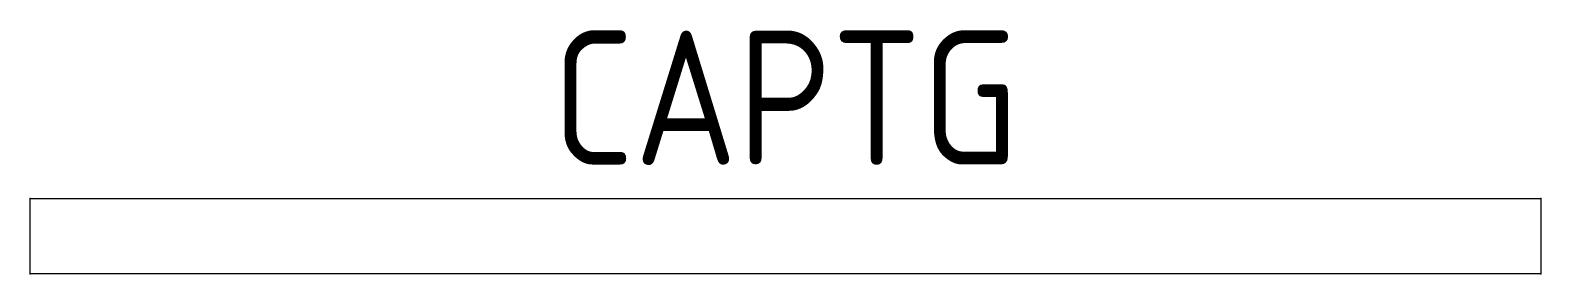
# Model space of a CAD drawing. Extents: x 0 to 45, y 0 to 7.3.
import ezdxf
from ezdxf.enums import TextEntityAlignment as Align

# ---------------------------------------------------------------- set-up
doc = ezdxf.new("R2010")
doc.units = 0
doc.header["$LTSCALE"] = 0.375
doc.header["$MEASUREMENT"] = 0
doc.layers.add('A-FURN-P-PNLS-65', color=3, linetype='Continuous')
doc.layers.add('A-FURN-P-PNLS-65-T', color=3, linetype='Continuous')
doc.styles.add('Notes', font='architxt.shx')

msp = doc.modelspace()

# ---------------------------------------------------------------- linework, layer by layer
at = {"layer": 'A-FURN-P-PNLS-65'}
for p, q in [((0, 0), (0, 2.25)), ((0, 2.25), (45, 2.25)), ((45, 2.25), (45, 0)), ((45, 0), (0, 0))]:
    msp.add_line(p, q, dxfattribs=at)
for p in [(0, 2.25), (45, 2.25), (0, 0), (45, 0)]:
    msp.add_point(p, dxfattribs=at)

# ---------------------------------------------------------------- texts
at = {"layer": 'A-FURN-P-PNLS-65-T', "style": 'Notes'}
msp.add_attdef('CAPTG', text='45/65', height=4, dxfattribs=at).set_placement((22.5, 3.25), align=Align.CENTER)
at = {"layer": 'A-FURN-P-PNLS-65-T', "style": 'Notes', "flags": 1}
for tag, s in [('CAPPN', '98215'), ('CAPMG', 'STC'), ('CAPMC', 'SCT'), ('CAPQT', '1'), ('CAPDH', '0.000000'), ('CAPGC', '')]:
    msp.add_attdef(tag, (0, 0), s, height=0.001, dxfattribs=at)

doc.saveas('drawing.dxf')
